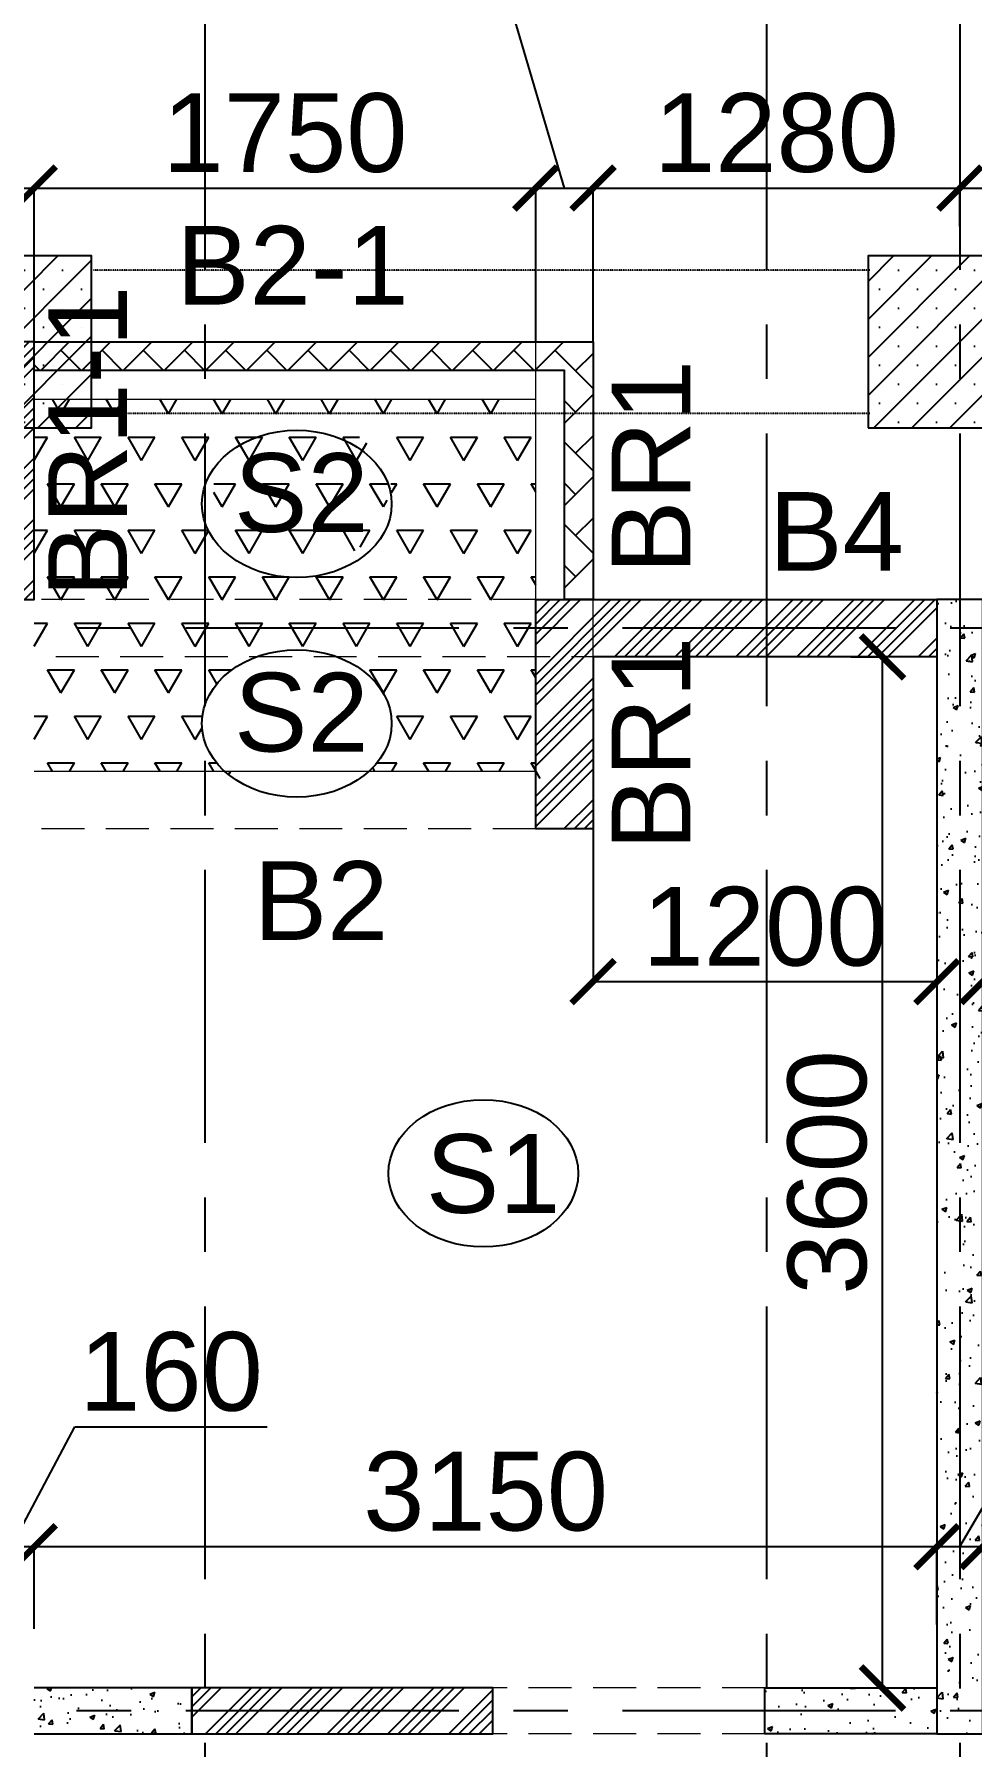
# Model space of a CAD drawing. Header units: inches. Extents: x 278200 to 407749, y -182622 to -96622.
# Drawn here: x 312161 to 315432, y -109950 to -103971 of the extents above; entities that cross this region are included whole.
import ezdxf

# ---------------------------------------------------------------- set-up
doc = ezdxf.new("R2010")
doc.units = ezdxf.units.IN
doc.header["$MEASUREMENT"] = 0
for name, pattern in [('CENTER', [50.8, 31.75, -6.35, 6.35, -6.35]), ('DASHED2', [9.525, 6.35, -3.175]), ('Hidden', [3, 2, -1])]:
    doc.linetypes.add(name, pattern=pattern)
for name, color, linetype in [('160 R.C. WALL HAT', 8, 'Continuous'), ('160 R.C.WALL', 6, 'Continuous'), ('2', 5, 'Continuous'), ('AR-Column', 40, 'Continuous'), ('AR-Hidden', 251, 'DASHED2'), ('BAL. PARAPET WALL', 4, 'Continuous'), ('BEAM TEXT', 4, 'Continuous'), ('DIM', 251, 'Continuous'), ('GRID', 8, 'CENTER'), ('NON S.WALL HATCH', 8, 'Continuous'), ('NON STRUC R.C.WALL', 6, 'Continuous'), ('NON.STRUC.R.C.WALLS', 1, 'Continuous'), ('PARAPET WALL', 4, 'Continuous'), ('SUNKEN', 8, 'Continuous')]:
    doc.layers.add(name, color=color, linetype=linetype)
for name, color, linetype, lineweight in [('BEAMS', 3, 'Continuous', 0), ('SLAB CIR', 1, 'Continuous', 25), ('SLAB TXT', 3, 'Continuous', 0)]:
    doc.layers.add(name, color=color, linetype=linetype, lineweight=lineweight)
doc.styles.add('T200', font='sanss___.ttf', dxfattribs={"height": 275})
doc.styles.add('T300', font='sanss___.ttf', dxfattribs={"height": 350})
doc.dimstyles.new('T 200', dxfattribs={"dimtxt": 275, "dimasz": 150, "dimexe": 1, "dimexo": 0, "dimgap": 50, "dimtad": 1, "dimdec": 0, "dimrnd": 5, "dimdsep": 46, "dimtxsty": 'T200', "dimblk": 'ARCHTICK', "dimcen": 2.5, "dimdle": 1, "dimclrd": 5, "dimclre": 253, "dimclrt": 1, "dimadec": 0, "dimazin": 0, "dimtfac": 1, "dimtdec": 0, "dimtmove": 2, "dimatfit": 3, "dimfxl": 0, "dimarcsym": 0})
pattern_1 = [(45, (2626358.34, -227125.94), (-106.066017, 106.066017), []), (45, (2626393.7, -227125.94), (-106.066017, 106.066017), []), (45, (2626429.05, -227125.94), (-106.066017, 106.066017), []), (45, (2626464.41, -227125.94), (-106.066017, 106.066017), [])]
pattern_2 = [(50, (2464819.82, 125850.9), (179.315046, -15.688034), [18.75, -206.25]), (355, (2464819.82, 125850.9), (-34.687833, 188.048033), [15, -165]), (100.4514445, (2464834.76, 125849.6), (144.627212, 172.359998), [15.935048, -175.285528]), (46.1842, (2464819.82, 125900.9), (266.810333, -41.37982), [28.125, -309.375]), (96.635635, (2464842.05, 125897.46), (233.665486, 243.52965), [23.902586, -262.92844]), (351.184164, (2464819.82, 125900.9), (233.665486, 243.52965), [22.5, -247.5]), (21, (2464844.82, 125888.4), (149.226763, -100.654723), [18.75, -206.25]), (326, (2464844.82, 125888.4), (60.828833, 181.287511), [15, -165]), (71.451445, (2464857.25, 125880.02), (210.055594, 80.632788), [15.935047, -175.285528]), (37.5, (2464819.816, 125850.906), (3.0399638, 83.2234635), [0, -163, 0, -167.5, 0, -165.625]), (7.5, (2464819.82, 125850.91), (65.7673844, 98.602928), [0, -95.5, 0, -159.25, 0, -63.125]), (327.5, (2464764.066, 125850.906), (133.455609, -5.638718), [0, -62.5, 0, -195, 0, -258.75]), (317.5, (2464739.07, 125850.91), (145.7965423, 25.0262456), [0, -81.25, 0, -129.5, 0, -183.75])]
pattern_3 = [(45, (-131825.64, 75915.45), (-66.29126, 66.29126), []), (45, (-131759.35, 75915.45), (-66.29126, 66.29126), [0, -93.75])]

# ---------------------------------------------------------------- blocks, each defined once
blk = doc.blocks.new('_ARCHTICK')
at = {"color": 0, "linetype": 'ByBlock', "const_width": 0.15}
blk.add_lwpolyline([(-0.5, -0.5), (0.5, 0.5)], dxfattribs=at)
blk = doc.blocks.new('*D617')
at = {"layer": 'Defpoints', "color": 0}
for p in [(312160.7, -109251.4), (312000.7, -109538.5, 14.7), (312160.7, -109538.5, 14.7)]:
    blk.add_point(p, dxfattribs=at)
at = {"layer": 'DIM', "color": 5, "lineweight": -2}
for p, q in [((312080.7, -109251.4), (312301.7, -108833)), ((312301.7, -108833), (312974, -108833)), ((311999.7, -109251.4), (312161.7, -109251.4))]:
    blk.add_line(p, q, dxfattribs=at)
at = {"layer": 'DIM', "color": 253, "lineweight": -2}
for p, q in [((312000.7, -109538.5), (312000.7, -109250.4)), ((312160.7, -109538.5), (312160.7, -109250.4))]:
    blk.add_line(p, q, dxfattribs=at)
at = {"layer": 'DIM', "color": 5, "lineweight": -2, "xscale": 150, "yscale": 150, "zscale": 150, "rotation": 180}
blk.add_blockref('_ARCHTICK', (312000.7, -109251.4), dxfattribs=at)
at = {"layer": 'DIM', "color": 5, "lineweight": -2, "xscale": 150, "yscale": 150, "zscale": 150}
blk.add_blockref('_ARCHTICK', (312160.7, -109251.4), dxfattribs=at)
at = {"layer": 'DIM', "color": 1, "insert": (312637.9, -108641.2), "char_height": 275, "attachment_point": 5, "style": 'T200'}
blk.add_mtext('160', dxfattribs=at)
blk = doc.blocks.new('*D618')
at = {"layer": 'Defpoints', "color": 0}
for p in [(315310.7, -109251.4), (312160.7, -109538.5, 14.7), (315310.7, -109523.6, 14.7)]:
    blk.add_point(p, dxfattribs=at)
at = {"layer": 'DIM', "color": 5, "lineweight": -2}
blk.add_line((312159.7, -109251.4), (315311.7, -109251.4), dxfattribs=at)
at = {"layer": 'DIM', "color": 253, "lineweight": -2}
for p, q in [((312160.7, -109538.5), (312160.7, -109250.4)), ((315310.7, -109523.6), (315310.7, -109250.4))]:
    blk.add_line(p, q, dxfattribs=at)
at = {"layer": 'DIM', "color": 5, "lineweight": -2, "xscale": 150, "yscale": 150, "zscale": 150, "rotation": 180}
blk.add_blockref('_ARCHTICK', (312160.7, -109251.4), dxfattribs=at)
at = {"layer": 'DIM', "color": 5, "lineweight": -2, "xscale": 150, "yscale": 150, "zscale": 150}
blk.add_blockref('_ARCHTICK', (315310.7, -109251.4), dxfattribs=at)
at = {"layer": 'DIM', "color": 1, "insert": (313735.7, -109059.5), "char_height": 275, "attachment_point": 5, "style": 'T200'}
blk.add_mtext('3150', dxfattribs=at)
blk = doc.blocks.new('*D619')
at = {"layer": 'Defpoints', "color": 0}
for p in [(315470.7, -109251.4), (315310.7, -109523.6, 14.7), (315470.7, -109538.6, 14.7)]:
    blk.add_point(p, dxfattribs=at)
at = {"layer": 'DIM', "color": 5, "lineweight": -2}
for p, q in [((315390.7, -109251.4), (315672.7, -108767.9)), ((315672.7, -108767.9), (316345, -108767.9)), ((315309.7, -109251.4), (315471.7, -109251.4))]:
    blk.add_line(p, q, dxfattribs=at)
at = {"layer": 'DIM', "color": 253, "lineweight": -2}
for p, q in [((315310.7, -109523.6), (315310.7, -109250.4)), ((315470.7, -109538.6), (315470.7, -109250.4))]:
    blk.add_line(p, q, dxfattribs=at)
at = {"layer": 'DIM', "color": 5, "lineweight": -2, "xscale": 150, "yscale": 150, "zscale": 150, "rotation": 180}
blk.add_blockref('_ARCHTICK', (315310.7, -109251.4), dxfattribs=at)
at = {"layer": 'DIM', "color": 5, "lineweight": -2, "xscale": 150, "yscale": 150, "zscale": 150}
blk.add_blockref('_ARCHTICK', (315470.7, -109251.4), dxfattribs=at)
at = {"layer": 'DIM', "color": 1, "insert": (316008.9, -108576.1), "char_height": 275, "attachment_point": 5, "style": 'T200'}
blk.add_mtext('160', dxfattribs=at)
blk = doc.blocks.new('*D626')
at = {"layer": 'Defpoints', "color": 0}
for p in [(315010.7, -106144.9, 14.7), (315120.7, -106144.9), (315010.7, -109744.9, 14.7)]:
    blk.add_point(p, dxfattribs=at)
at = {"layer": 'DIM', "color": 253, "lineweight": -2}
for p, q in [((315010.7, -106144.9), (315121.7, -106144.9)), ((315010.7, -109744.9), (315121.7, -109744.9))]:
    blk.add_line(p, q, dxfattribs=at)
at = {"layer": 'DIM', "color": 5, "lineweight": -2}
blk.add_line((315120.7, -109745.9), (315120.7, -106143.9), dxfattribs=at)
at = {"layer": 'DIM', "color": 5, "lineweight": -2, "xscale": 150, "yscale": 150, "zscale": 150}
for p, rotation in [((315120.7, -106144.9), 90), ((315120.7, -109744.9), 270)]:
    blk.add_blockref('_ARCHTICK', p, dxfattribs=dict(at, rotation=rotation))
at = {"layer": 'DIM', "color": 1, "insert": (314928.8, -107944.9), "char_height": 275, "attachment_point": 5, "rotation": 90, "style": 'T200'}
blk.add_mtext('3600', dxfattribs=at)
blk = doc.blocks.new('*D199')
at = {"layer": 'Defpoints', "color": 0}
for p in [(312160.7, -104507.8), (312000.7, -105044.9, 14.7), (312160.7, -105044.9, 14.7)]:
    blk.add_point(p, dxfattribs=at)
at = {"layer": 'DIM', "color": 5, "lineweight": -2}
for p, q in [((312019.4, -103825), (311347.1, -103825)), ((312080.7, -104507.8), (312019.4, -103825)), ((311999.7, -104507.8), (312161.7, -104507.8))]:
    blk.add_line(p, q, dxfattribs=at)
at = {"layer": 'DIM', "color": 253, "lineweight": -2}
for p, q in [((312000.7, -105044.9), (312000.7, -104506.8)), ((312160.7, -105044.9), (312160.7, -104506.8))]:
    blk.add_line(p, q, dxfattribs=at)
at = {"layer": 'DIM', "color": 5, "lineweight": -2, "xscale": 150, "yscale": 150, "zscale": 150, "rotation": 180}
blk.add_blockref('_ARCHTICK', (312000.7, -104507.8), dxfattribs=at)
at = {"layer": 'DIM', "color": 5, "lineweight": -2, "xscale": 150, "yscale": 150, "zscale": 150}
blk.add_blockref('_ARCHTICK', (312160.7, -104507.8), dxfattribs=at)
at = {"layer": 'DIM', "color": 1, "insert": (311683.2, -103633.2), "char_height": 275, "attachment_point": 5, "style": 'T200'}
blk.add_mtext('160', dxfattribs=at)
blk = doc.blocks.new('*D200')
at = {"layer": 'Defpoints', "color": 0}
for p in [(313910.7, -104507.8), (312160.7, -105044.9, 14.7), (313910.7, -105044.9, 14.7)]:
    blk.add_point(p, dxfattribs=at)
at = {"layer": 'DIM', "color": 5, "lineweight": -2}
blk.add_line((312159.7, -104507.8), (313911.7, -104507.8), dxfattribs=at)
at = {"layer": 'DIM', "color": 253, "lineweight": -2}
for p, q in [((312160.7, -105044.9), (312160.7, -104506.8)), ((313910.7, -105044.9), (313910.7, -104506.8))]:
    blk.add_line(p, q, dxfattribs=at)
at = {"layer": 'DIM', "color": 5, "lineweight": -2, "xscale": 150, "yscale": 150, "zscale": 150, "rotation": 180}
blk.add_blockref('_ARCHTICK', (312160.7, -104507.8), dxfattribs=at)
at = {"layer": 'DIM', "color": 5, "lineweight": -2, "xscale": 150, "yscale": 150, "zscale": 150}
blk.add_blockref('_ARCHTICK', (313910.7, -104507.8), dxfattribs=at)
at = {"layer": 'DIM', "color": 1, "insert": (313035.7, -104316.1), "char_height": 275, "attachment_point": 5, "style": 'T200'}
blk.add_mtext('1750', dxfattribs=at)
blk = doc.blocks.new('*D201')
at = {"layer": 'Defpoints', "color": 0}
for p in [(314110.7, -104507.8), (313910.7, -105044.9, 14.7), (314110.7, -105044.9, 14.7)]:
    blk.add_point(p, dxfattribs=at)
at = {"layer": 'DIM', "color": 5, "lineweight": -2}
for p, q in [((313809.2, -103825), (313110.9, -103825)), ((314010.7, -104507.8), (313809.2, -103825)), ((313909.7, -104507.8), (314111.7, -104507.8))]:
    blk.add_line(p, q, dxfattribs=at)
at = {"layer": 'DIM', "color": 253, "lineweight": -2}
for p, q in [((313910.7, -105044.9), (313910.7, -104506.8)), ((314110.7, -105044.9), (314110.7, -104506.8))]:
    blk.add_line(p, q, dxfattribs=at)
at = {"layer": 'DIM', "color": 5, "lineweight": -2, "xscale": 150, "yscale": 150, "zscale": 150, "rotation": 180}
blk.add_blockref('_ARCHTICK', (313910.7, -104507.8), dxfattribs=at)
at = {"layer": 'DIM', "color": 5, "lineweight": -2, "xscale": 150, "yscale": 150, "zscale": 150}
blk.add_blockref('_ARCHTICK', (314110.7, -104507.8), dxfattribs=at)
at = {"layer": 'DIM', "color": 1, "insert": (313460.1, -103633.4), "char_height": 275, "attachment_point": 5, "style": 'T200'}
blk.add_mtext('200', dxfattribs=at)
blk = doc.blocks.new('*D202')
at = {"layer": 'Defpoints', "color": 0}
for p in [(315390.7, -104507.8), (315390.7, -104641.8, 14.7), (314110.7, -105044.9, 14.7)]:
    blk.add_point(p, dxfattribs=at)
at = {"layer": 'DIM', "color": 5, "lineweight": -2}
blk.add_line((314109.7, -104507.8), (315391.7, -104507.8), dxfattribs=at)
at = {"layer": 'DIM', "color": 253, "lineweight": -2}
for p, q in [((314110.7, -105044.9), (314110.7, -104506.8)), ((315390.7, -104641.8), (315390.7, -104506.8))]:
    blk.add_line(p, q, dxfattribs=at)
at = {"layer": 'DIM', "color": 5, "lineweight": -2, "xscale": 150, "yscale": 150, "zscale": 150, "rotation": 180}
blk.add_blockref('_ARCHTICK', (314110.7, -104507.8), dxfattribs=at)
at = {"layer": 'DIM', "color": 5, "lineweight": -2, "xscale": 150, "yscale": 150, "zscale": 150}
blk.add_blockref('_ARCHTICK', (315390.7, -104507.8), dxfattribs=at)
at = {"layer": 'DIM', "color": 1, "insert": (314750.7, -104316.1), "char_height": 275, "attachment_point": 5, "style": 'T200'}
blk.add_mtext('1280', dxfattribs=at)
blk = doc.blocks.new('*D203')
at = {"layer": 'Defpoints', "color": 0}
for p in [(316670.7, -104507.8), (315390.7, -104641.8, 14.7), (316670.7, -105044.9, 14.7)]:
    blk.add_point(p, dxfattribs=at)
at = {"layer": 'DIM', "color": 5, "lineweight": -2}
blk.add_line((315389.7, -104507.8), (316671.7, -104507.8), dxfattribs=at)
at = {"layer": 'DIM', "color": 253, "lineweight": -2}
for p, q in [((315390.7, -104641.8), (315390.7, -104506.8)), ((316670.7, -105044.9), (316670.7, -104506.8))]:
    blk.add_line(p, q, dxfattribs=at)
at = {"layer": 'DIM', "color": 5, "lineweight": -2, "xscale": 150, "yscale": 150, "zscale": 150, "rotation": 180}
blk.add_blockref('_ARCHTICK', (315390.7, -104507.8), dxfattribs=at)
at = {"layer": 'DIM', "color": 5, "lineweight": -2, "xscale": 150, "yscale": 150, "zscale": 150}
blk.add_blockref('_ARCHTICK', (316670.7, -104507.8), dxfattribs=at)
at = {"layer": 'DIM', "color": 1, "insert": (316030.7, -104316.1), "char_height": 275, "attachment_point": 5, "style": 'T200'}
blk.add_mtext('1280', dxfattribs=at)
blk = doc.blocks.new('*D207')
at = {"layer": 'Defpoints', "color": 0}
for p in [(318620.7, -109251.4), (315470.7, -109394.5), (318620.7, -109394.5, 14.7)]:
    blk.add_point(p, dxfattribs=at)
at = {"layer": 'DIM', "color": 5, "lineweight": -2}
blk.add_line((315469.7, -109251.4), (318621.7, -109251.4), dxfattribs=at)
at = {"layer": 'DIM', "color": 253, "lineweight": -2}
for p, q in [((315470.7, -109394.5), (315470.7, -109250.4)), ((318620.7, -109394.5), (318620.7, -109250.4))]:
    blk.add_line(p, q, dxfattribs=at)
at = {"layer": 'DIM', "color": 5, "lineweight": -2, "xscale": 150, "yscale": 150, "zscale": 150, "rotation": 180}
blk.add_blockref('_ARCHTICK', (315470.7, -109251.4), dxfattribs=at)
at = {"layer": 'DIM', "color": 5, "lineweight": -2, "xscale": 150, "yscale": 150, "zscale": 150}
blk.add_blockref('_ARCHTICK', (318620.7, -109251.4), dxfattribs=at)
at = {"layer": 'DIM', "color": 1, "insert": (317045.7, -109059.5), "char_height": 275, "attachment_point": 5, "style": 'T200'}
blk.add_mtext('3150', dxfattribs=at)
blk = doc.blocks.new('*D788')
at = {"layer": '2', "color": 253, "lineweight": -2}
for p, q in [((315470.7, -106744.9), (315470.7, -107279.7)), ((316670.7, -106744.9), (316670.7, -107279.7))]:
    blk.add_line(p, q, dxfattribs=at)
at = {"layer": '2', "color": 5, "lineweight": -2}
blk.add_line((316671.7, -107278.7), (315469.7, -107278.7), dxfattribs=at)
at = {"layer": 'Defpoints', "color": 0}
for p in [(315470.7, -106744.9, 14.7), (316670.7, -106744.9, 14.7), (315470.7, -107278.7)]:
    blk.add_point(p, dxfattribs=at)
at = {"layer": '2', "color": 5, "lineweight": -2, "xscale": 150, "yscale": 150, "zscale": 150, "rotation": 180}
blk.add_blockref('_ARCHTICK', (315470.7, -107278.7), dxfattribs=at)
at = {"layer": '2', "color": 5, "lineweight": -2, "xscale": 150, "yscale": 150, "zscale": 150}
blk.add_blockref('_ARCHTICK', (316670.7, -107278.7), dxfattribs=at)
at = {"layer": '2', "color": 1, "insert": (316070.7, -107087.1), "char_height": 275, "attachment_point": 5, "style": 'T200'}
blk.add_mtext('1200', dxfattribs=at)
blk = doc.blocks.new('*D785')
at = {"layer": '2', "color": 253, "lineweight": -2}
for p, q in [((314110.7, -106744.9), (314110.7, -107279.7)), ((315310.7, -106744.9), (315310.7, -107279.7))]:
    blk.add_line(p, q, dxfattribs=at)
at = {"layer": '2', "color": 5, "lineweight": -2}
blk.add_line((314109.7, -107278.7), (315311.7, -107278.7), dxfattribs=at)
at = {"layer": 'Defpoints', "color": 0}
for p in [(314110.7, -106744.9, 14.7), (315310.7, -106744.9, 14.7), (315310.7, -107278.7)]:
    blk.add_point(p, dxfattribs=at)
at = {"layer": '2', "color": 5, "lineweight": -2, "xscale": 150, "yscale": 150, "zscale": 150, "rotation": 180}
blk.add_blockref('_ARCHTICK', (314110.7, -107278.7), dxfattribs=at)
at = {"layer": '2', "color": 5, "lineweight": -2, "xscale": 150, "yscale": 150, "zscale": 150}
blk.add_blockref('_ARCHTICK', (315310.7, -107278.7), dxfattribs=at)
at = {"layer": '2', "color": 1, "insert": (314710.7, -107087.1), "char_height": 275, "attachment_point": 5, "style": 'T200'}
blk.add_mtext('1200', dxfattribs=at)
blk = doc.blocks.new('A$C02A55DAE')
at = {"layer": 'NON S.WALL HATCH'}
h = blk.add_hatch(dxfattribs=at)
h.set_pattern_fill('SACNCR', color=256, scale=1000)
h.set_pattern_definition(pattern_3)
h.paths.add_polyline_path([(26500, 600), (27100, 600), (27100, 1200), (26500, 1200)])
h = blk.add_hatch(dxfattribs=at)
h.set_pattern_fill('SACNCR', color=256, scale=1000)
h.set_pattern_definition(pattern_3)
h.paths.add_polyline_path([(29810, 600), (30410, 600), (30410, 1200), (29810, 1200)])
at = {"layer": 'AR-Column', "color": 4, "elevation": -29.5}
for points in [[(26500, 600), (27100, 600), (27100, 1200), (26500, 1200)], [(29810, 600), (30410, 600), (30410, 1200), (29810, 1200)]]:
    blk.add_lwpolyline(points, close=True, dxfattribs=at)
at = {"layer": 'AR-Hidden', "ltscale": 0.009}
for p, q in [((29816.1, 1150, -29.5), (27106.1, 1150, -29.5)), ((29816.1, 650, -29.5), (27106.1, 650, -29.5))]:
    blk.add_line(p, q, dxfattribs=at)

msp = doc.modelspace()

# ---------------------------------------------------------------- hatches: boundary and pattern name
at = {"layer": '160 R.C. WALL HAT'}
h = msp.add_hatch(dxfattribs=at)
h.set_pattern_fill('AR-CONC', color=256, scale=25)
h.set_pattern_definition(pattern_2)
h.paths.add_polyline_path([(315470.7, -105944.9), (315310.7, -105944.9), (315310.7, -109904.9), (315470.7, -109904.9)])
h = msp.add_hatch(dxfattribs=at)
h.set_pattern_fill('AR-CONC', color=256, scale=25)
h.set_pattern_definition(pattern_2)
h.paths.add_polyline_path([(312710.7, -109744.9), (312710.7, -109904.9), (312160.7, -109904.9), (312160.7, -109744.9)])
h = msp.add_hatch(dxfattribs=at)
h.set_pattern_fill('AR-CONC', color=256, scale=25)
h.set_pattern_definition(pattern_2)
h.paths.add_polyline_path([(314710.7, -109744.9), (314710.7, -109904.9), (315310.7, -109904.9), (315310.7, -109744.9)])
at = {"layer": 'BAL. PARAPET WALL'}
h = msp.add_hatch(dxfattribs=at)
h.set_pattern_fill('AR-HBONE', color=256, angle=-90, style=0)
h.set_pattern_definition([(315, (808682.01, 2020013.36), (143.684098, -4e-14), [304.8, -101.6]), (45, (808753.85, 2019941.51), (143.684098, -4e-14), [304.8, -101.6])])
h.paths.add_polyline_path([(312160.7, -105144.9), (312160.7, -105044.9), (314110.7, -105044.9), (314110.7, -105944.9), (314010.7, -105944.9), (314010.7, -105144.9)])
at = {"layer": 'NON STRUC R.C.WALL'}
h = msp.add_hatch(dxfattribs=at)
h.set_pattern_fill('ANSI34', color=1, scale=200)
h.set_pattern_definition([(45, (2626358.34, -227165.94), (-106.066017, 106.066017), []), (45, (2626393.7, -227165.94), (-106.066017, 106.066017), []), (45, (2626429.05, -227165.94), (-106.066017, 106.066017), []), (45, (2626464.41, -227165.94), (-106.066017, 106.066017), [])])
h.paths.add_polyline_path([(312000.7, -105944.9), (312160.7, -105944.9), (312160.7, -105044.9), (312000.7, -105044.9)])
h = msp.add_hatch(dxfattribs=at)
h.set_pattern_fill('ANSI34', color=1, scale=200)
h.set_pattern_definition(pattern_1)
h.paths.add_polyline_path([(315310.7, -106144.9), (314110.7, -106144.9), (314110.7, -106744.9), (313910.7, -106744.9), (313910.7, -105944.9), (315310.7, -105944.9)])
h = msp.add_hatch(dxfattribs=at)
h.set_pattern_fill('ANSI34', color=1, scale=200)
h.set_pattern_definition(pattern_1)
h.paths.add_polyline_path([(313760.7, -109744.9), (312710.7, -109744.9), (312710.7, -109904.9), (313760.7, -109904.9)])
at = {"layer": 'SUNKEN'}
h = msp.add_hatch(dxfattribs=at)
h.set_pattern_fill('TRIANG', color=256, scale=500)
h.set_pattern_definition([(60, (2581941.19, -332303.54), (-93.75, 162.379763), [93.75, -93.75]), (120, (2581941.19, -332303.54), (-187.5, 1e-07), [93.75, -93.75]), (0, (2581894.31, -332222.35), (93.75, 162.379763), [93.75, -93.75])])
h.paths.add_polyline_path([(312160.7, -105244.9), (313910.7, -105244.9), (313910.7, -105944.9), (312160.7, -105944.9)])
edge = h.paths.add_edge_path(flags=16)
edge.add_ellipse((313076.7, -105570.6), major_axis=(-331, 0), ratio=0.77685, start_angle=0, end_angle=360)
h.paths.add_polyline_path([(312160.7, -105944.9), (313910.7, -105944.9), (313910.7, -106144.9), (312160.7, -106144.9)])
h.paths.add_polyline_path([(312787.1, -105788.7), (312787.1, -105357.6), (313392.2, -105357.6), (313392.2, -105788.7)], flags=16)
edge = h.paths.add_edge_path()
edge.add_line((312918.9, -106151.2), (312907.4, -106156.3))
edge.add_line((312907.4, -106156.3), (312896.3, -106161.7))
edge.add_line((312896.3, -106161.7), (312885.4, -106167.4))
edge.add_line((312885.4, -106167.4), (312874.8, -106173.5))
edge.add_line((312874.8, -106173.5), (312864.5, -106179.9))
edge.add_line((312864.5, -106179.9), (312854.6, -106186.6))
edge.add_line((312854.6, -106186.6), (312845, -106193.6))
edge.add_line((312845, -106193.6), (312835.8, -106200.9))
edge.add_line((312835.8, -106200.9), (312827, -106208.5))
edge.add_line((312827, -106208.5), (312818.5, -106216.4))
edge.add_line((312818.5, -106216.4), (312810.5, -106224.5))
edge.add_line((312810.5, -106224.5), (312802.9, -106232.8))
edge.add_line((312802.9, -106232.8), (312795.7, -106241.4))
edge.add_line((312795.7, -106241.4), (312789, -106250.2))
edge.add_line((312789, -106250.2), (312782.7, -106259.2))
edge.add_line((312782.7, -106259.2), (312776.9, -106268.3))
edge.add_line((312776.9, -106268.3), (312771.5, -106277.7))
edge.add_line((312771.5, -106277.7), (312766.7, -106287.2))
edge.add_line((312766.7, -106287.2), (312762.3, -106296.8))
edge.add_line((312762.3, -106296.8), (312758.5, -106306.6))
edge.add_line((312758.5, -106306.6), (312755.1, -106316.5))
edge.add_line((312755.1, -106316.5), (312752.2, -106326.5))
edge.add_line((312752.2, -106326.5), (312749.9, -106336.5))
edge.add_line((312749.9, -106336.5), (312748.1, -106346.7))
edge.add_line((312748.1, -106346.7), (312746.8, -106356.8))
edge.add_line((312746.8, -106356.8), (312746, -106367))
edge.add_line((312746, -106367), (312745.7, -106377.3))
edge.add_line((312745.7, -106377.3), (312746, -106387.5))
edge.add_line((312746, -106387.5), (312746.8, -106397.7))
edge.add_line((312746.8, -106397.7), (312748.1, -106407.9))
edge.add_line((312748.1, -106407.9), (312749.9, -106418))
edge.add_line((312749.9, -106418), (312752.2, -106428.1))
edge.add_line((312752.2, -106428.1), (312755.1, -106438))
edge.add_line((312755.1, -106438), (312758.5, -106447.9))
edge.add_line((312758.5, -106447.9), (312762.3, -106457.7))
edge.add_line((312762.3, -106457.7), (312766.7, -106467.3))
edge.add_line((312766.7, -106467.3), (312771.5, -106476.8))
edge.add_line((312771.5, -106476.8), (312776.9, -106486.2))
edge.add_line((312776.9, -106486.2), (312782.7, -106495.4))
edge.add_line((312782.7, -106495.4), (312789, -106504.4))
edge.add_line((312789, -106504.4), (312795.7, -106513.1))
edge.add_line((312795.7, -106513.1), (312802.9, -106521.7))
edge.add_line((312802.9, -106521.7), (312810.5, -106530.1))
edge.add_line((312810.5, -106530.1), (312818.5, -106538.2))
edge.add_line((312818.5, -106538.2), (312827, -106546))
edge.add_line((312827, -106546), (312835.8, -106553.6))
edge.add_line((312835.8, -106553.6), (312845, -106560.9))
edge.add_line((312845, -106560.9), (312854.6, -106567.9))
edge.add_line((312854.6, -106567.9), (312864.5, -106574.6))
edge.add_line((312864.5, -106574.6), (312874.8, -106581))
edge.add_line((312874.8, -106581), (312881.6, -106584.9))
edge.add_line((312881.6, -106544.9), (312160.7, -106544.9))
edge.add_line((312160.7, -106544.9), (312160.7, -106144.9))
edge.add_line((312160.7, -106144.9), (312935.1, -106144.9))
edge.add_line((312935.1, -106144.9), (312930.6, -106146.6))
edge.add_line((312930.6, -106146.6), (312918.9, -106151.2))
edge = h.paths.add_edge_path()
edge.add_line((313222.9, -106146.6), (313218.4, -106144.9))
edge.add_line((313218.4, -106144.9), (313950.7, -106144.9))
edge.add_line((313910.7, -106144.9), (313910.7, -106584.9))
edge.add_line((313950.7, -106544.9), (313271.8, -106544.9))
edge.add_line((313271.8, -106544.9), (313278.6, -106581))
edge.add_line((313278.6, -106581), (313288.9, -106574.6))
edge.add_line((313288.9, -106574.6), (313298.8, -106567.9))
edge.add_line((313298.8, -106567.9), (313308.4, -106560.9))
edge.add_line((313308.4, -106560.9), (313317.6, -106553.6))
edge.add_line((313317.6, -106553.6), (313326.5, -106546))
edge.add_line((313326.5, -106546), (313334.9, -106538.2))
edge.add_line((313334.9, -106538.2), (313342.9, -106530.1))
edge.add_line((313342.9, -106530.1), (313350.6, -106521.7))
edge.add_line((313350.6, -106521.7), (313357.7, -106513.1))
edge.add_line((313357.7, -106513.1), (313364.5, -106504.4))
edge.add_line((313364.5, -106504.4), (313370.7, -106495.4))
edge.add_line((313370.7, -106495.4), (313376.5, -106486.2))
edge.add_line((313376.5, -106486.2), (313381.9, -106476.8))
edge.add_line((313381.9, -106476.8), (313386.7, -106467.3))
edge.add_line((313386.7, -106467.3), (313391.1, -106457.7))
edge.add_line((313391.1, -106457.7), (313395, -106447.9))
edge.add_line((313395, -106447.9), (313398.3, -106438))
edge.add_line((313398.3, -106438), (313401.2, -106428.1))
edge.add_line((313401.2, -106428.1), (313403.5, -106418))
edge.add_line((313403.5, -106418), (313405.4, -106407.9))
edge.add_line((313405.4, -106407.9), (313406.7, -106397.7))
edge.add_line((313406.7, -106397.7), (313407.5, -106387.5))
edge.add_line((313407.5, -106387.5), (313407.7, -106377.3))
edge.add_line((313407.7, -106377.3), (313407.5, -106367))
edge.add_line((313407.5, -106367), (313406.7, -106356.8))
edge.add_line((313406.7, -106356.8), (313405.4, -106346.7))
edge.add_line((313405.4, -106346.7), (313403.5, -106336.5))
edge.add_line((313403.5, -106336.5), (313401.2, -106326.5))
edge.add_line((313401.2, -106326.5), (313398.3, -106316.5))
edge.add_line((313398.3, -106316.5), (313395, -106306.6))
edge.add_line((313395, -106306.6), (313391.1, -106296.8))
edge.add_line((313391.1, -106296.8), (313386.7, -106287.2))
edge.add_line((313386.7, -106287.2), (313381.9, -106277.7))
edge.add_line((313381.9, -106277.7), (313376.5, -106268.3))
edge.add_line((313376.5, -106268.3), (313370.7, -106259.2))
edge.add_line((313370.7, -106259.2), (313364.5, -106250.2))
edge.add_line((313364.5, -106250.2), (313357.7, -106241.4))
edge.add_line((313357.7, -106241.4), (313350.6, -106232.8))
edge.add_line((313350.6, -106232.8), (313342.9, -106224.5))
edge.add_line((313342.9, -106224.5), (313334.9, -106216.4))
edge.add_line((313334.9, -106216.4), (313326.5, -106208.5))
edge.add_line((313326.5, -106208.5), (313317.6, -106200.9))
edge.add_line((313317.6, -106200.9), (313308.4, -106193.6))
edge.add_line((313308.4, -106193.6), (313298.8, -106186.6))
edge.add_line((313298.8, -106186.6), (313288.9, -106179.9))
edge.add_line((313288.9, -106179.9), (313278.6, -106173.5))
edge.add_line((313278.6, -106173.5), (313268.1, -106167.4))
edge.add_line((313268.1, -106167.4), (313257.2, -106161.7))
edge.add_line((313257.2, -106161.7), (313246, -106156.3))
edge.add_line((313246, -106156.3), (313234.6, -106151.2))
edge.add_line((313234.6, -106151.2), (313222.9, -106146.6))

# ---------------------------------------------------------------- linework, layer by layer
at = {"layer": '160 R.C.WALL', "elevation": 14.7}
msp.add_lwpolyline([(315310.7, -109904.9), (315470.7, -109904.9), (315470.7, -105944.9), (315310.7, -105944.9)], close=True, dxfattribs=at)
for points in [[(312160.7, -109904.9), (312710.7, -109904.9), (312710.7, -109744.9), (312160.7, -109744.9)], [(315310.7, -109904.9), (314710.7, -109904.9), (314710.7, -109744.9), (315310.7, -109744.9)]]:
    msp.add_lwpolyline(points, dxfattribs=at)
at = {"layer": 'BAL. PARAPET WALL', "elevation": 14.7}
msp.add_lwpolyline([(312160.7, -105144.9), (312160.7, -105044.9), (314110.7, -105044.9), (314110.7, -105944.9), (314010.7, -105944.9), (314010.7, -105144.9), (312160.7, -105144.9)], dxfattribs=at)
at = {"layer": 'BEAMS', "color": 4, "linetype": 'Continuous', "ltscale": 0.01}
for p, q in [((312160.7, -105044.9, 14.7), (314110.7, -105044.9, 14.7)), ((313910.7, -106744.9, 14.7), (313910.7, -105044.9, 14.7)), ((314110.7, -106744.9, 14.7), (314110.7, -105044.9, 14.7)), ((312160.7, -105244.9, 14.7), (313910.7, -105244.9, 14.7)), ((315310.7, -105944.9, 14.7), (313910.7, -105944.9, 14.7)), ((313910.7, -106544.9, 14.7), (312160.7, -106544.9, 14.7))]:
    msp.add_line(p, q, dxfattribs=at)
at = {"layer": 'BEAMS', "linetype": 'Hidden', "ltscale": 75}
for p, q in [((313910.7, -105944.9, 14.7), (312160.7, -105944.9, 14.7)), ((315310.7, -106144.9, 14.7), (312160.7, -106144.9, 14.7)), ((313910.7, -106744.9, 14.7), (312160.7, -106744.9, 14.7)), ((314710.7, -109744.9, 14.7), (312710.7, -109744.9, 14.7)), ((314710.7, -109904.9, 14.7), (312710.7, -109904.9, 14.7))]:
    msp.add_line(p, q, dxfattribs=at)
at = {"layer": 'GRID', "ltscale": 30}
for p, q in [((312755.7, -99268.8, 14.7), (312755.7, -130305.3, 14.7)), ((314715.7, -99268.8, 14.7), (314715.7, -130305.3, 14.7)), ((315390.7, -99268.8, 14.7), (315390.7, -130305.3, 14.7)), ((366982.1, -106044.9, 14.7), (280837.7, -106044.9, 14.7)), ((366982.1, -109824.9, 14.7), (280837.7, -109824.9, 14.7))]:
    msp.add_line(p, q, dxfattribs=at)
at = {"layer": 'NON.STRUC.R.C.WALLS', "elevation": 14.7}
for points in [[(312000.7, -105944.9), (312160.7, -105944.9), (312160.7, -105044.9), (312000.7, -105044.9)], [(313760.7, -109744.9), (312710.7, -109744.9), (312710.7, -109904.9), (313760.7, -109904.9)]]:
    msp.add_lwpolyline(points, close=True, dxfattribs=at)
msp.add_lwpolyline([(315310.7, -106144.9), (314110.7, -106144.9), (314110.7, -106744.9), (313910.7, -106744.9), (313910.7, -105944.9), (315310.7, -105944.9)], dxfattribs=at)
at = {"layer": 'PARAPET WALL'}
msp.add_line((314110.7, -106744.9, 14.7), (313910.7, -106744.9, 14.7), dxfattribs=at)
at = {"layer": 'SLAB CIR'}
for centre in [(313076.7, -105610.6, -0.7), (313076.7, -106377.3, -0.7), (313727.8, -107948, -0.7)]:
    msp.add_ellipse(centre, major_axis=(-331, 0), ratio=0.77685, dxfattribs=at)

# ---------------------------------------------------------------- block references
at = {"layer": 'DIM', "color": 1}
msp.add_blockref('A$C02A55DAE', (285260.7, -105944.9, 29.5), dxfattribs=at)

# ---------------------------------------------------------------- texts
at = {"layer": 'BEAM TEXT', "style": 'T300'}
for s, p in [('B2-1', (312656, -104914.9)), ('B4', (314725, -105844.1)), ('B2', (312926.5, -107133.1))]:
    msp.add_text(s, height=275, dxfattribs=at).set_placement(p)
for s, p in [('BR1-1', (312484.2, -105937.3)), ('BR1', (314450.6, -105855)), ('BR1', (314450.6, -106820.8))]:
    msp.add_text(s, height=275, rotation=90, dxfattribs=at).set_placement(p)
at = {"layer": 'SLAB TXT', "style": 'T300'}
for s, p in [('S2', (312857.8, -105708.6)), ('S2', (312857.8, -106475.2)), ('S1', (313527.1, -108086))]:
    msp.add_text(s, height=275, dxfattribs=at).set_placement(p)

# ---------------------------------------------------------------- dimensions: what is measured, and where the dimension line sits
at = {"layer": '2', "color": 2}
for base, p1, p2, angle, picture, middle in [((315310.7, -107278.7), (314110.7, -106744.9, 14.7), (315310.7, -106744.9, 14.7), 0, '*D785', (314710.7, -107087.1)), ((315470.7, -107278.7), (316670.7, -106744.9, 14.7), (315470.7, -106744.9, 14.7), 180, '*D788', (316070.7, -107087.1))]:
    dim = msp.add_linear_dim(base=base, p1=p1, p2=p2, angle=angle, dimstyle='T 200', override={"dimfxl": 5000, "dimarcsym": 2}, dxfattribs=at)
    dim.commit()
    dim.dimension.update_dxf_attribs({"geometry": picture, "text_midpoint": middle})
at = {"layer": 'DIM'}
for base, p1, p2, picture, middle in [((312160.7, -104507.8), (312000.7, -105044.9, 14.7), (312160.7, -105044.9, 14.7), '*D199', (311969.4, -103825)), ((314110.7, -104507.8), (313910.7, -105044.9, 14.7), (314110.7, -105044.9, 14.7), '*D201', (313759.2, -103825)), ((315470.7, -109251.4), (315310.7, -109523.6, 14.7), (315470.7, -109538.6, 14.7), '*D619', (315722.7, -108767.9)), ((312160.7, -109251.4), (312000.7, -109538.5, 14.7), (312160.7, -109538.5, 14.7), '*D617', (312351.7, -108833))]:
    dim = msp.add_linear_dim(base=base, p1=p1, p2=p2, dimstyle='T 200', override={"dimtmove": 1}, dxfattribs=at)
    dim.commit()
    dim.dimension.update_dxf_attribs({"geometry": picture, "text_midpoint": middle, "dimtype": 160})
for base, p1, p2, picture, middle in [((313910.7, -104507.8), (312160.7, -105044.9, 14.7), (313910.7, -105044.9, 14.7), '*D200', (313035.7, -104316.1)), ((315390.7, -104507.8), (314110.7, -105044.9, 14.7), (315390.7, -104641.8, 14.7), '*D202', (314750.7, -104316.1)), ((316670.7, -104507.8), (315390.7, -104641.8, 14.7), (316670.7, -105044.9, 14.7), '*D203', (316030.7, -104316.1)), ((315310.7, -109251.4), (312160.7, -109538.5, 14.7), (315310.7, -109523.6, 14.7), '*D618', (313735.7, -109059.5)), ((318620.7, -109251.4), (315470.7, -109394.5), (318620.7, -109394.5, 14.7), '*D207', (317045.7, -109059.5))]:
    dim = msp.add_linear_dim(base=base, p1=p1, p2=p2, dimstyle='T 200', dxfattribs=at)
    dim.commit()
    dim.dimension.update_dxf_attribs({"geometry": picture, "text_midpoint": middle})
dim = msp.add_linear_dim(base=(315120.7, -106144.9), p1=(315010.7, -109744.9, 14.7), p2=(315010.7, -106144.9, 14.7), angle=90, dimstyle='T 200', dxfattribs=at)
dim.commit()
dim.dimension.update_dxf_attribs({"geometry": '*D626', "text_midpoint": (314928.8, -107944.9)})

doc.saveas('drawing.dxf')
